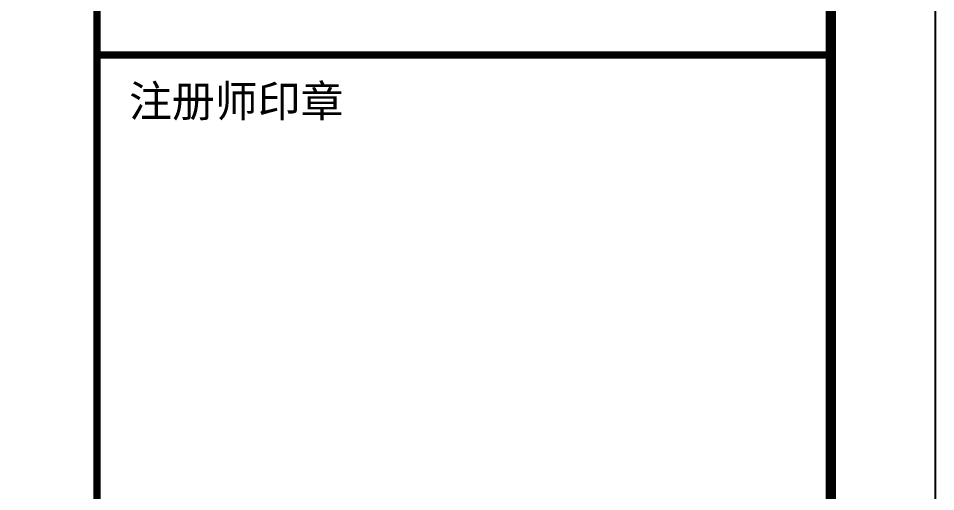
# Model space of a CAD drawing. Extents: x 12300 to 361047, y -1498650 to 1244242.
# Drawn here: x 280695 to 289447, y 159935 to 164446 of the extents above; entities that cross this region are included whole.
import ezdxf

# ---------------------------------------------------------------- set-up
doc = ezdxf.new("R2010")
doc.units = 0
doc.header["$LTSCALE"] = 1000
doc.header["$MEASUREMENT"] = 0
doc.layers.get('0').update_dxf_attribs({"color": 8, "linetype": 'CONTINUOUS'})
doc.layers.add('BZ_标准图框', color=8, linetype='CONTINUOUS')
doc.layers.add('TWT_TITLE', color=7, linetype='CONTINUOUS')
doc.styles.add('ht', font='simhei.ttf', dxfattribs={"width": 0.8})

# ---------------------------------------------------------------- blocks, each defined once
blk = doc.blocks.new('A2-TQ-CF')
at = {"layer": 'BZ_标准图框', "color": 3, "const_width": 70}
for points in [[(91974.9, -155165.5), (91974.9, -115165.5)], [(91974.9, -124865.5), (98974.9, -124865.5)]]:
    blk.add_lwpolyline(points, dxfattribs=at)
at = {"layer": 'TWT_TITLE', "color": 3, "const_width": 80}
blk.add_lwpolyline([(98974.9, -155165.5), (98974.9, -115165.5)], dxfattribs=at)
at = {"layer": 'BZ_标准图框', "color": 3, "style": 'ht'}
blk.add_text('注册师印章', height=300, dxfattribs=at).set_placement((92279.4, -125454.1))

msp = doc.modelspace()

# ---------------------------------------------------------------- linework, layer by layer
at = {"layer": 'TWT_TITLE', "color": 3}
msp.add_lwpolyline([(230046.8, 132796.1), (289446.8, 132796.1), (289446.8, 174796.1), (230046.8, 174796.1)], close=True, dxfattribs=at)
at = {"layer": 'TWT_TITLE', "color": 3, "const_width": 100}
msp.add_lwpolyline([(232546.8, 133796.1), (288446.8, 133796.1), (288446.8, 173796.1), (232546.8, 173796.1)], close=True, dxfattribs=at)

# ---------------------------------------------------------------- block references
msp.add_blockref('A2-TQ-CF', (189472, 288961.6))

doc.saveas('drawing.dxf')
